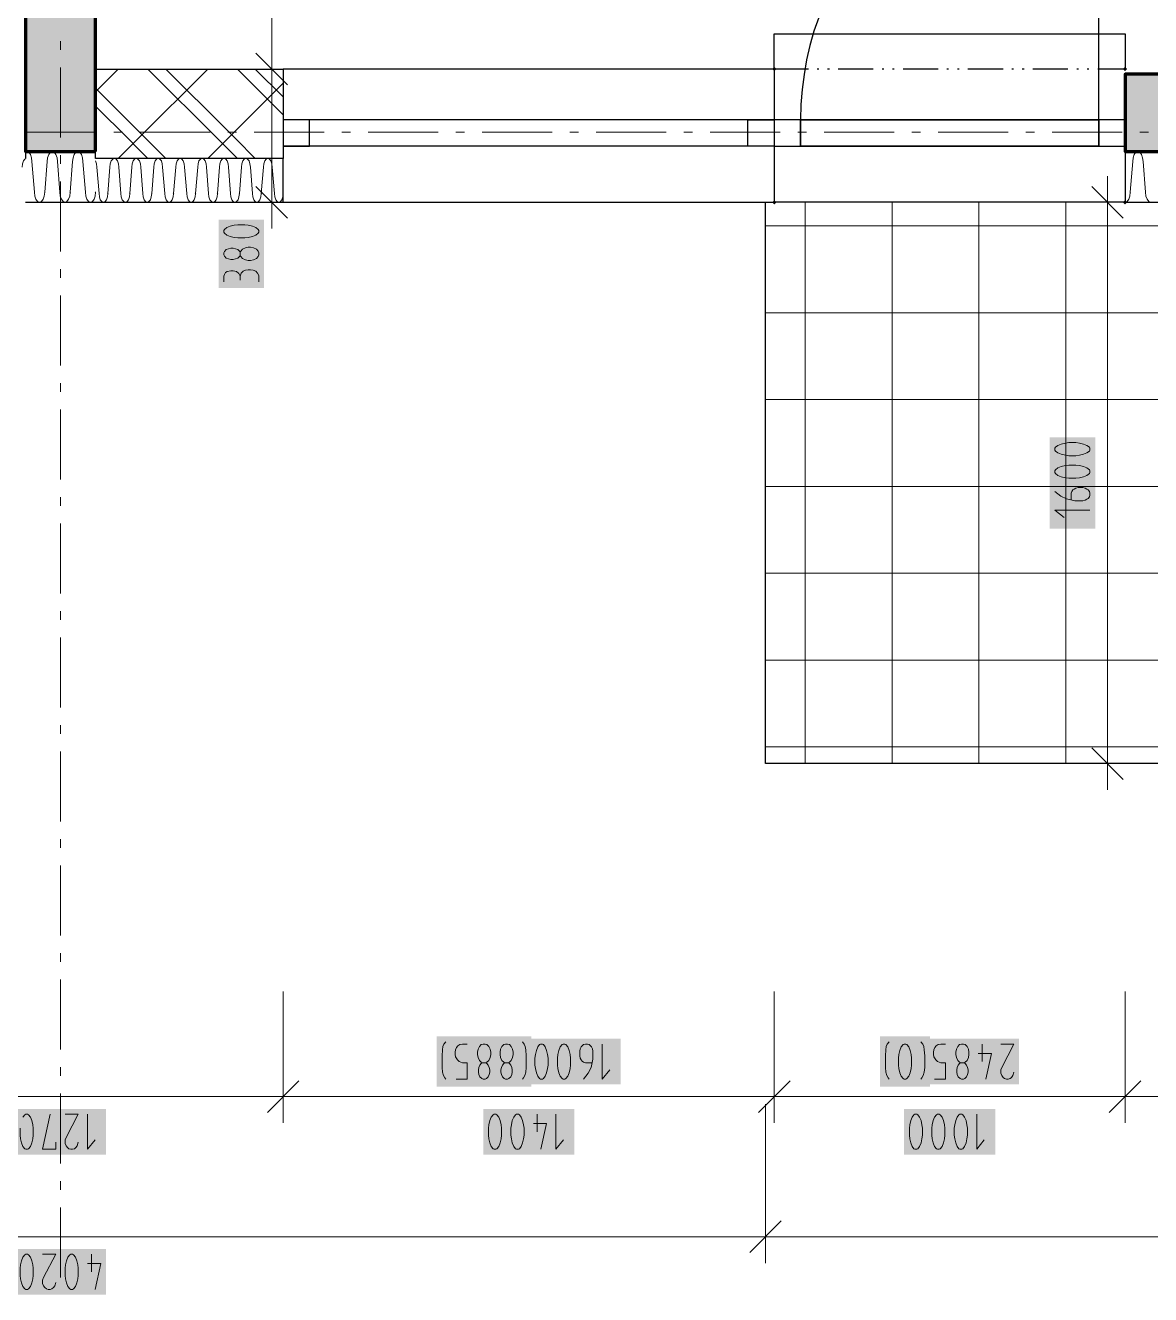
# Model space of a CAD drawing. Header units: millimetres. Extents: x 0 to 594, y 0 to 420.
# Drawn here: x 353.56 to 385.99, y 123.2 to 159.78 of the extents above; entities that cross this region are included whole.
import ezdxf

# ---------------------------------------------------------------- set-up
doc = ezdxf.new("R2010")
doc.units = ezdxf.units.MM
doc.header["$LTSCALE"] = 8
for name, color, linetype in [('PDF_Dvere', 7, 'Continuous'), ('PDF_Koty delkove', 7, 'Continuous'), ('PDF_Obecne 0.25', 7, 'Continuous'), ('PDF_Okna', 7, 'Continuous'), ('PDF_Osy hlavni', 7, 'Continuous'), ('PDF_Srafy', 7, 'Continuous'), ('PDF_Steny obvodove nosne', 7, 'Continuous'), ('PDF_Steny sendvic', 7, 'Continuous'), ('PDF_Zatepleni', 7, 'Continuous')]:
    doc.layers.add(name, color=color, linetype=linetype)

msp = doc.modelspace()

# ---------------------------------------------------------------- linework, layer by layer
at = {"layer": 'PDF_Dvere', "lineweight": 25}
msp.add_lwpolyline([(384.492, 157.054), (384.492, 165.647, 0.414213), (375.899, 157.054)], format="xyb", dxfattribs=at)
for points in [[(375.14, 156.295), (375.899, 156.295), (375.899, 157.054), (375.14, 157.054)], [(375.899, 156.295), (375.899, 157.054)], [(384.492, 156.295), (385.25, 156.295), (385.25, 157.054), (384.492, 157.054)], [(384.492, 156.295), (384.492, 157.054)]]:
    msp.add_lwpolyline(points, close=True, dxfattribs=at)
for points in [[(375.899, 157.054), (384.492, 157.054), (375.899, 157.054)], [(375.899, 156.295), (384.492, 156.295), (375.899, 156.295)]]:
    msp.add_lwpolyline(points, dxfattribs=at)
at = {"layer": 'PDF_Koty delkove', "lineweight": 18}
for points in [[(360.655, 154.678), (360.655, 158.52), (360.655, 161.968), (360.655, 164.622), (360.655, 164.643)], [(361.11, 158.065), (360.2, 158.975)], [(361.413, 158.52), (360.655, 158.52), (359.896, 158.52)], [(361.11, 154.223), (360.2, 155.133)], [(385.199, 154.223), (384.29, 155.133)], [(384.744, 154.678), (384.744, 155.436)], [(361.413, 154.678), (360.655, 154.678), (359.896, 154.678)], [(360.655, 154.678), (360.655, 153.92)], [(385.503, 154.678), (384.744, 154.678), (383.986, 154.678)], [(384.744, 138.503), (384.744, 154.678)], [(359.88, 154.03), (359.678, 154.03), (359.578, 154.016), (359.46, 153.989), (359.358, 153.949), (359.291, 153.895), (359.275, 153.868), (359.275, 153.814), (359.291, 153.787), (359.358, 153.733), (359.46, 153.693), (359.578, 153.665), (359.678, 153.651)], [(359.678, 153.651), (359.88, 153.651), (359.981, 153.665), (360.099, 153.693), (360.201, 153.733), (360.268, 153.787), (360.285, 153.814), (360.285, 153.868), (360.268, 153.895), (360.201, 153.949), (360.099, 153.989), (359.981, 154.016), (359.88, 154.03)], [(359.746, 153.139), (359.728, 153.112), (359.678, 153.071), (359.611, 153.045), (359.543, 153.031), (359.476, 153.031), (359.409, 153.045), (359.341, 153.071), (359.291, 153.126), (359.275, 153.166), (359.275, 153.22), (359.291, 153.26), (359.341, 153.314), (359.409, 153.341), (359.476, 153.355), (359.543, 153.355), (359.611, 153.341), (359.678, 153.314), (359.728, 153.274), (359.746, 153.247)], [(359.981, 153.382), (359.897, 153.368), (359.813, 153.328), (359.763, 153.274), (359.746, 153.247), (359.746, 153.139), (359.763, 153.112), (359.813, 153.058), (359.897, 153.017), (359.981, 153.003), (360.049, 153.003), (360.133, 153.017), (360.218, 153.058), (360.268, 153.112), (360.285, 153.166), (360.285, 153.22), (360.268, 153.274), (360.218, 153.328), (360.133, 153.368), (360.049, 153.382)], [(360.049, 153.382), (359.981, 153.382)], [(359.275, 152.383), (359.275, 152.545), (359.291, 152.599), (359.325, 152.653), (359.376, 152.68), (359.476, 152.707), (359.543, 152.707), (359.645, 152.68), (359.712, 152.626), (359.746, 152.545), (359.746, 152.437)], [(360.285, 152.383), (360.285, 152.572), (360.251, 152.639), (360.201, 152.693), (360.117, 152.72), (360.049, 152.734), (359.981, 152.734), (359.897, 152.72), (359.831, 152.693), (359.78, 152.639), (359.746, 152.545)], [(383.834, 147.104), (383.631, 147.104), (383.531, 147.09), (383.413, 147.063), (383.312, 147.023), (383.244, 146.969), (383.228, 146.942), (383.228, 146.888), (383.244, 146.861), (383.312, 146.807), (383.413, 146.767), (383.531, 146.739), (383.631, 146.725), (383.834, 146.725), (383.935, 146.739), (384.053, 146.767), (384.154, 146.807), (384.222, 146.861), (384.239, 146.888)], [(384.239, 146.888), (384.239, 146.942), (384.222, 146.969), (384.154, 147.023), (384.053, 147.063), (383.935, 147.09), (383.834, 147.104)], [(383.699, 146.105), (383.699, 146.293), (383.716, 146.348), (383.75, 146.388), (383.784, 146.415), (383.834, 146.442), (383.901, 146.456), (384.036, 146.456), (384.104, 146.442), (384.154, 146.415), (384.187, 146.388), (384.222, 146.348), (384.239, 146.293), (384.239, 146.24), (384.222, 146.186), (384.187, 146.145), (384.154, 146.119), (384.104, 146.091), (384.036, 146.077), (383.8, 146.077), (383.565, 146.131), (383.396, 146.212), (383.228, 146.348)], [(384.239, 145.807), (383.228, 145.807), (383.497, 145.592)], [(385.199, 138.048), (384.29, 138.957)], [(385.503, 138.503), (384.744, 138.503), (383.986, 138.503)], [(384.744, 138.503), (384.744, 137.744)], [(360.987, 128.903), (360.987, 129.525), (360.987, 129.552), (360.987, 129.598), (360.987, 129.626), (360.987, 129.651), (360.987, 129.68), (360.987, 129.693), (360.987, 129.723), (360.987, 129.794), (360.987, 129.825), (360.987, 129.843), (360.987, 129.874), (360.987, 129.931), (360.987, 129.964), (360.987, 130.164), (360.987, 130.2), (360.987, 130.293), (360.987, 130.331), (360.987, 130.402), (360.987, 130.44), (360.987, 131.936)], [(375.14, 128.903), (375.14, 129.452), (375.14, 129.477), (375.14, 129.519), (375.14, 129.545), (375.14, 129.568), (375.14, 129.595), (375.14, 129.608), (375.14, 129.634), (375.14, 129.701), (375.14, 129.729), (375.14, 129.746), (375.14, 129.775), (375.14, 129.827), (375.14, 129.858), (375.14, 130.043), (375.14, 130.076), (375.14, 130.162), (375.14, 130.197), (375.14, 130.263), (375.14, 130.298), (375.14, 130.521), (375.14, 130.558), (375.14, 131.936)], [(385.25, 130.196), (385.25, 130.407), (385.25, 130.442), (385.25, 130.534), (385.25, 130.57), (385.25, 131.936)], [(365.673, 129.409), (365.645, 129.442), (365.605, 129.51), (365.578, 129.61), (365.564, 129.745), (365.564, 130.082), (365.578, 130.251), (365.591, 130.352), (365.618, 130.42), (365.673, 130.486)], [(365.969, 129.409), (366.292, 129.409), (366.292, 129.88), (366.157, 129.88), (366.063, 129.914), (366.009, 129.965), (365.956, 130.049), (365.942, 130.115), (365.942, 130.183), (365.956, 130.251), (365.982, 130.318), (366.023, 130.368), (366.076, 130.402)], [(366.076, 130.402), (366.157, 130.42), (366.292, 130.42)], [(366.589, 130.115), (366.603, 130.031), (366.642, 129.948), (366.696, 129.897), (366.723, 129.88), (366.832, 129.88), (366.858, 129.897), (366.912, 129.948), (366.953, 130.031), (366.967, 130.115), (366.967, 130.183), (366.953, 130.267), (366.912, 130.352), (366.858, 130.402), (366.804, 130.42), (366.751, 130.42), (366.696, 130.402), (366.642, 130.352), (366.603, 130.267), (366.589, 130.183)], [(367.883, 130.486), (367.937, 130.42), (367.964, 130.352), (367.977, 130.251), (367.991, 130.082), (367.991, 129.745), (367.977, 129.61), (367.95, 129.51), (367.909, 129.442), (367.883, 129.409)], [(368.244, 130.014), (368.244, 129.812), (368.257, 129.712), (368.284, 129.594), (368.324, 129.493), (368.378, 129.425), (368.405, 129.409), (368.459, 129.409), (368.486, 129.425), (368.54, 129.493), (368.58, 129.594), (368.607, 129.712), (368.621, 129.812), (368.621, 130.014), (368.607, 130.115), (368.58, 130.234), (368.54, 130.335), (368.486, 130.402), (368.459, 130.42), (368.405, 130.42), (368.378, 130.402), (368.324, 130.335), (368.284, 130.234), (368.257, 130.115)], [(369.888, 129.88), (369.699, 129.88), (369.645, 129.897), (369.605, 129.93), (369.578, 129.965), (369.551, 130.014), (369.538, 130.082), (369.538, 130.216), (369.551, 130.284), (369.578, 130.335), (369.605, 130.368), (369.645, 130.402), (369.699, 130.42), (369.753, 130.42), (369.807, 130.402), (369.847, 130.368), (369.874, 130.335), (369.902, 130.284), (369.915, 130.216), (369.915, 129.981)], [(370.185, 130.42), (370.185, 129.409), (370.4, 129.678)], [(378.451, 129.409), (378.424, 129.442), (378.383, 129.51), (378.357, 129.61), (378.343, 129.745), (378.343, 130.082), (378.357, 130.251), (378.37, 130.352), (378.397, 130.42), (378.451, 130.486)], [(378.936, 129.409), (378.963, 129.425), (379.017, 129.493), (379.057, 129.594), (379.084, 129.712), (379.098, 129.812), (379.098, 130.014), (379.084, 130.115), (379.057, 130.234), (379.017, 130.335), (378.963, 130.402), (378.936, 130.42), (378.882, 130.42), (378.855, 130.402), (378.801, 130.335), (378.761, 130.234), (378.734, 130.115), (378.721, 130.014)], [(379.367, 130.486), (379.421, 130.42), (379.448, 130.352), (379.462, 130.251), (379.476, 130.082), (379.476, 129.745), (379.462, 129.61), (379.434, 129.51), (379.394, 129.442), (379.367, 129.409)], [(379.755, 129.409), (380.078, 129.409), (380.078, 129.88), (379.943, 129.88), (379.849, 129.914), (379.795, 129.965), (379.742, 130.049), (379.728, 130.115), (379.728, 130.183), (379.742, 130.251), (379.769, 130.318), (379.809, 130.368), (379.862, 130.402), (379.943, 130.42), (380.078, 130.42)], [(380.375, 130.183), (380.375, 130.115), (380.389, 130.031), (380.429, 129.948), (380.483, 129.897), (380.509, 129.88), (380.618, 129.88), (380.644, 129.897), (380.699, 129.948), (380.739, 130.031), (380.753, 130.115), (380.753, 130.183), (380.739, 130.267), (380.699, 130.352), (380.644, 130.402), (380.59, 130.42), (380.537, 130.42), (380.483, 130.402), (380.429, 130.352), (380.389, 130.267)], [(380.389, 130.267), (380.375, 130.183)], [(381.13, 130.42), (381.13, 129.914)], [(381.669, 130.42), (382.047, 130.42), (381.696, 129.745), (381.669, 129.678), (381.669, 129.577), (381.696, 129.51), (381.736, 129.459), (381.777, 129.425), (381.831, 129.409), (381.884, 129.409), (381.938, 129.425), (381.979, 129.459), (382.019, 129.51), (382.047, 129.61)], [(366.589, 130.183), (366.589, 130.115)], [(366.832, 129.88), (366.858, 129.863), (366.899, 129.812), (366.925, 129.745), (366.939, 129.678), (366.939, 129.61), (366.925, 129.543), (366.899, 129.475), (366.844, 129.425), (366.804, 129.409), (366.751, 129.409), (366.71, 129.425), (366.656, 129.475), (366.629, 129.543), (366.616, 129.61), (366.616, 129.678), (366.629, 129.745), (366.656, 129.812), (366.696, 129.863), (366.723, 129.88)], [(367.479, 129.88), (367.505, 129.863), (367.546, 129.812), (367.572, 129.745), (367.586, 129.678), (367.586, 129.61), (367.572, 129.543), (367.546, 129.475), (367.492, 129.425), (367.451, 129.409), (367.398, 129.409), (367.357, 129.425), (367.303, 129.475), (367.276, 129.543), (367.263, 129.61), (367.263, 129.678), (367.276, 129.745), (367.303, 129.812), (367.344, 129.863), (367.37, 129.88)], [(368.257, 130.115), (368.244, 130.014)], [(369.915, 129.981), (369.861, 129.745), (369.78, 129.577), (369.645, 129.409)], [(378.721, 130.014), (378.721, 129.812), (378.734, 129.712), (378.761, 129.594), (378.801, 129.493), (378.855, 129.425), (378.882, 129.409), (378.936, 129.409)], [(380.618, 129.88), (380.644, 129.863), (380.685, 129.812), (380.712, 129.745), (380.725, 129.678), (380.725, 129.61), (380.712, 129.543), (380.685, 129.475), (380.631, 129.425), (380.59, 129.409), (380.537, 129.409), (380.496, 129.425), (380.442, 129.475), (380.416, 129.543), (380.402, 129.61), (380.402, 129.678), (380.416, 129.745), (380.442, 129.812), (380.483, 129.863), (380.509, 129.88)], [(381.022, 130.15), (381.4, 130.15), (381.237, 129.409)], [(385.25, 128.903), (385.25, 129.399), (385.25, 129.423), (385.25, 129.463), (385.25, 129.487), (385.25, 129.509), (385.25, 129.534), (385.25, 129.546), (385.25, 129.572), (385.25, 129.634), (385.25, 129.661), (385.25, 129.676), (385.25, 129.704), (385.25, 129.753), (385.25, 129.782), (385.25, 129.956), (385.25, 129.988), (385.25, 130.069), (385.25, 130.101), (385.25, 130.163), (385.25, 130.196)], [(360.987, 129.661), (360.987, 128.903), (360.987, 128.145)], [(375.14, 129.661), (375.14, 128.903), (375.14, 128.145)], [(385.25, 129.661), (385.25, 128.903), (385.25, 128.145)], [(361.442, 129.358), (360.532, 128.448)], [(375.595, 129.358), (374.685, 128.448)], [(385.705, 129.358), (384.795, 128.448)], [(391.265, 128.903), (385.25, 128.903), (375.14, 128.903), (360.987, 128.903), (348.147, 128.903), (333.994, 128.903), (323.884, 128.903), (317.869, 128.903), (303.715, 128.903), (278.037, 128.903), (263.883, 128.903), (257.868, 128.903), (247.758, 128.903), (233.605, 128.903), (220.766, 128.903)], [(353.406, 127.992), (353.406, 127.79), (353.42, 127.69), (353.446, 127.572), (353.487, 127.471), (353.54, 127.403), (353.568, 127.387), (353.621, 127.387), (353.649, 127.403), (353.702, 127.471), (353.743, 127.572), (353.77, 127.69), (353.784, 127.79), (353.784, 127.992), (353.77, 128.093), (353.743, 128.212), (353.702, 128.313), (353.649, 128.381), (353.621, 128.398), (353.568, 128.398), (353.54, 128.381), (353.487, 128.313)], [(354.432, 127.588), (354.432, 127.387), (354.054, 127.387), (354.269, 128.398)], [(354.702, 128.398), (355.08, 128.398), (354.729, 127.723), (354.702, 127.656), (354.702, 127.555), (354.729, 127.488), (354.769, 127.437), (354.81, 127.403), (354.864, 127.387), (354.917, 127.387), (354.972, 127.403), (355.012, 127.437), (355.053, 127.488), (355.08, 127.588)], [(355.35, 128.398), (355.35, 127.387), (355.565, 127.656)], [(367.55, 127.992), (367.55, 127.79), (367.564, 127.69), (367.591, 127.572), (367.631, 127.471), (367.685, 127.403), (367.712, 127.387), (367.766, 127.387), (367.793, 127.403), (367.847, 127.471), (367.887, 127.572), (367.915, 127.69), (367.929, 127.79), (367.929, 127.992), (367.915, 128.093), (367.887, 128.212), (367.847, 128.313), (367.793, 128.381), (367.766, 128.398), (367.712, 128.398)], [(367.712, 128.398), (367.685, 128.381), (367.631, 128.313), (367.591, 128.212), (367.564, 128.093), (367.55, 127.992)], [(368.306, 128.398), (368.306, 127.892)], [(368.846, 128.398), (368.846, 127.387), (369.062, 127.656)], [(374.887, 124.866), (374.887, 128.691)], [(379.33, 127.471), (379.371, 127.572), (379.398, 127.69), (379.412, 127.79), (379.412, 127.992), (379.398, 128.093), (379.371, 128.212), (379.33, 128.313), (379.277, 128.381), (379.249, 128.398), (379.196, 128.398), (379.168, 128.381), (379.115, 128.313), (379.074, 128.212), (379.048, 128.093), (379.034, 127.992)], [(380.545, 127.387), (380.573, 127.403), (380.626, 127.471), (380.667, 127.572), (380.694, 127.69), (380.708, 127.79), (380.708, 127.992), (380.694, 128.093), (380.667, 128.212), (380.626, 128.313), (380.573, 128.381), (380.545, 128.398), (380.492, 128.398), (380.464, 128.381), (380.411, 128.313), (380.37, 128.212), (380.344, 128.093), (380.33, 127.992)], [(380.978, 128.398), (380.978, 127.387), (381.193, 127.656)], [(368.198, 128.128), (368.577, 128.128), (368.414, 127.387)], [(379.034, 127.992), (379.034, 127.79), (379.048, 127.69), (379.074, 127.572), (379.115, 127.471), (379.168, 127.403), (379.196, 127.387), (379.249, 127.387), (379.277, 127.403), (379.33, 127.471)], [(380.33, 127.992), (380.33, 127.79), (380.344, 127.69), (380.37, 127.572), (380.411, 127.471), (380.464, 127.403), (380.492, 127.387), (380.545, 127.387)], [(374.887, 125.624), (374.887, 124.866), (374.887, 124.107)], [(375.342, 125.32), (374.432, 124.411)], [(550.543, 124.866), (548.938, 124.866), (546.499, 124.866), (515.159, 124.866), (488.672, 124.866), (440.752, 124.866), (406.227, 124.866), (374.887, 124.866), (334.247, 124.866), (302.907, 124.866), (278.846, 124.866), (247.506, 124.866), (206.865, 124.866), (175.525, 124.866), (146.965, 124.866), (126.828, 124.866), (121.413, 124.866), (88.278, 124.866), (73.569, 124.866)], [(354.054, 124.36), (354.432, 124.36), (354.08, 123.686), (354.054, 123.618), (354.054, 123.517), (354.08, 123.45), (354.121, 123.4), (354.161, 123.365), (354.216, 123.349), (354.269, 123.349), (354.323, 123.365), (354.364, 123.4), (354.404, 123.45), (354.432, 123.55)], [(355.35, 124.09), (355.728, 124.09), (355.565, 123.349)], [(355.458, 124.36), (355.458, 123.855)]]:
    msp.add_lwpolyline(points, dxfattribs=at)
for points in [[(383.834, 147.752), (383.631, 147.752), (383.531, 147.738), (383.413, 147.711), (383.312, 147.671), (383.244, 147.617), (383.228, 147.59), (383.228, 147.536), (383.244, 147.509), (383.312, 147.455), (383.413, 147.415), (383.531, 147.387), (383.631, 147.373), (383.834, 147.373), (383.935, 147.387), (384.053, 147.415), (384.154, 147.455), (384.222, 147.509), (384.239, 147.536), (384.239, 147.59), (384.222, 147.617), (384.154, 147.671), (384.053, 147.711), (383.935, 147.738)], [(367.236, 130.183), (367.236, 130.115), (367.25, 130.031), (367.289, 129.948), (367.344, 129.897), (367.37, 129.88), (367.479, 129.88), (367.505, 129.897), (367.559, 129.948), (367.6, 130.031), (367.614, 130.115), (367.614, 130.183), (367.6, 130.267), (367.559, 130.352), (367.505, 130.402), (367.451, 130.42), (367.398, 130.42), (367.344, 130.402), (367.289, 130.352), (367.25, 130.267)], [(368.891, 130.014), (368.891, 129.812), (368.904, 129.712), (368.931, 129.594), (368.971, 129.493), (369.025, 129.425), (369.052, 129.409), (369.106, 129.409), (369.133, 129.425), (369.187, 129.493), (369.227, 129.594), (369.255, 129.712), (369.268, 129.812), (369.268, 130.014), (369.255, 130.115), (369.227, 130.234), (369.187, 130.335), (369.133, 130.402), (369.106, 130.42), (369.052, 130.42), (369.025, 130.402), (368.971, 130.335), (368.931, 130.234), (368.904, 130.115)], [(366.902, 127.992), (366.902, 127.79), (366.916, 127.69), (366.943, 127.572), (366.983, 127.471), (367.037, 127.403), (367.064, 127.387), (367.118, 127.387), (367.145, 127.403), (367.199, 127.471), (367.239, 127.572), (367.267, 127.69), (367.28, 127.79), (367.28, 127.992), (367.267, 128.093), (367.239, 128.212), (367.199, 128.313), (367.145, 128.381), (367.118, 128.398), (367.064, 128.398), (367.037, 128.381), (366.983, 128.313), (366.943, 128.212), (366.916, 128.093)], [(379.682, 127.992), (379.682, 127.79), (379.696, 127.69), (379.722, 127.572), (379.763, 127.471), (379.816, 127.403), (379.844, 127.387), (379.897, 127.387), (379.925, 127.403), (379.978, 127.471), (380.019, 127.572), (380.046, 127.69), (380.06, 127.79), (380.06, 127.992), (380.046, 128.093), (380.019, 128.212), (379.978, 128.313), (379.925, 128.381), (379.897, 128.398), (379.844, 128.398), (379.816, 128.381), (379.763, 128.313), (379.722, 128.212), (379.696, 128.093)], [(353.406, 123.955), (353.406, 123.752), (353.419, 123.652), (353.446, 123.534), (353.487, 123.433), (353.54, 123.365), (353.568, 123.349), (353.621, 123.349), (353.649, 123.365), (353.702, 123.433), (353.743, 123.534), (353.77, 123.652), (353.784, 123.752), (353.784, 123.955), (353.77, 124.056), (353.743, 124.174), (353.702, 124.275), (353.649, 124.343), (353.621, 124.36), (353.568, 124.36), (353.54, 124.343), (353.487, 124.275), (353.446, 124.174), (353.419, 124.056)], [(354.702, 123.955), (354.702, 123.752), (354.716, 123.652), (354.742, 123.534), (354.783, 123.433), (354.836, 123.365), (354.864, 123.349), (354.917, 123.349), (354.945, 123.365), (354.998, 123.433), (355.039, 123.534), (355.066, 123.652), (355.08, 123.752), (355.08, 123.955), (355.066, 124.056), (355.039, 124.174), (354.998, 124.275), (354.945, 124.343), (354.917, 124.36), (354.864, 124.36), (354.836, 124.343), (354.783, 124.275), (354.742, 124.174), (354.716, 124.056)]]:
    msp.add_lwpolyline(points, close=True, dxfattribs=at)
at = {"layer": 'PDF_Koty delkove', "color": 7, "lineweight": 18, "true_color": 0xffffff, "transparency": 33554559}
for points in [[(360.437, 152.204), (360.437, 154.181), (359.123, 152.204), (359.123, 154.181)], [(384.391, 145.277), (384.391, 147.903), (383.076, 145.277), (383.076, 147.903)], [(368.143, 130.639), (365.413, 130.639), (368.143, 129.19), (365.413, 129.19)], [(379.627, 130.639), (378.192, 130.639), (379.627, 129.19), (378.192, 129.19)], [(370.714, 130.571), (368.092, 130.571), (370.714, 129.257), (368.092, 129.257)], [(382.199, 130.571), (379.577, 130.571), (382.199, 129.257), (379.577, 129.257)], [(355.88, 128.549), (353.254, 128.549), (355.88, 127.235), (353.254, 127.235)], [(369.376, 128.549), (366.751, 128.549), (369.376, 127.235), (366.751, 127.235)], [(381.508, 128.549), (378.882, 128.549), (381.508, 127.235), (378.882, 127.235)], [(355.88, 124.512), (353.254, 124.512), (355.88, 123.197), (353.254, 123.197)]]:
    msp.add_solid(points, dxfattribs=at)
at = {"layer": 'PDF_Obecne 0.25', "lineweight": 25}
for points in [[(375.14, 158.52), (375.14, 159.531), (385.25, 159.531), (385.25, 158.52)], [(406.227, 154.678), (406.227, 138.503), (374.887, 138.502), (374.887, 154.678)], [(385.25, 154.678), (375.14, 154.678)]]:
    msp.add_lwpolyline(points, dxfattribs=at)
at = {"layer": 'PDF_Okna', "lineweight": 25}
for points in [[(375.14, 158.52), (360.987, 158.52)], [(375.14, 158.52), (375.14, 154.678)], [(375.14, 157.054), (360.987, 157.054)], [(375.14, 156.295), (360.987, 156.295)], [(360.987, 154.678), (375.14, 154.678)]]:
    msp.add_lwpolyline(points, dxfattribs=at)
for points in [[(360.987, 156.295), (361.745, 156.295), (361.745, 157.054), (360.987, 157.054)], [(375.14, 156.295), (374.382, 156.295), (374.382, 157.054), (375.14, 157.054)]]:
    msp.add_lwpolyline(points, close=True, dxfattribs=at)
at = {"layer": 'PDF_Osy hlavni', "lineweight": 18}
for points in [[(354.567, 159.073), (354.567, 159.326)], [(354.567, 156.546), (354.567, 158.568)], [(355.6, 156.7), (353.578, 156.7)], [(356.358, 156.7), (356.106, 156.7)], [(358.886, 156.7), (356.864, 156.7)], [(359.644, 156.7), (359.391, 156.7)], [(362.172, 156.7), (360.15, 156.7)], [(362.93, 156.7), (362.677, 156.7)], [(365.457, 156.7), (363.435, 156.7)], [(366.215, 156.7), (365.963, 156.7)], [(368.743, 156.7), (366.721, 156.7)], [(369.501, 156.7), (369.248, 156.7)], [(372.028, 156.7), (370.006, 156.7)], [(372.787, 156.7), (372.534, 156.7)], [(375.314, 156.7), (373.292, 156.7)], [(376.072, 156.7), (375.82, 156.7)], [(378.6, 156.7), (376.578, 156.7)], [(379.358, 156.7), (379.105, 156.7)], [(381.885, 156.7), (379.863, 156.7)], [(382.644, 156.7), (382.391, 156.7)], [(385.171, 156.7), (383.149, 156.7)], [(385.929, 156.7), (385.676, 156.7)], [(354.567, 155.788), (354.567, 156.04)], [(354.567, 153.26), (354.567, 155.282)], [(354.567, 152.502), (354.567, 152.755)], [(354.567, 149.975), (354.567, 151.997)], [(354.567, 149.216), (354.567, 149.469)], [(354.567, 146.689), (354.567, 148.711)], [(354.567, 145.931), (354.567, 146.183)], [(354.567, 143.403), (354.567, 145.425)], [(354.567, 142.645), (354.567, 142.898)], [(354.567, 140.118), (354.567, 142.14)], [(354.567, 139.359), (354.567, 139.612)], [(354.567, 136.832), (354.567, 138.854)], [(354.567, 136.074), (354.567, 136.327)], [(354.567, 133.546), (354.567, 135.568)], [(354.567, 132.788), (354.567, 133.041)], [(354.567, 130.261), (354.567, 132.283)], [(354.567, 129.502), (354.567, 129.755)], [(354.567, 126.975), (354.567, 128.997)], [(354.567, 126.217), (354.567, 126.47)], [(354.567, 123.689), (354.567, 125.711)]]:
    msp.add_lwpolyline(points, dxfattribs=at)
at = {"layer": 'PDF_Srafy', "lineweight": 9}
for points in [[(406.059, 154.678), (406.059, 151.494), (406.059, 146.49), (401.055, 146.49), (396.051, 146.49), (391.047, 146.49), (386.043, 146.49), (381.039, 146.49), (376.035, 146.49), (374.887, 146.49)], [(403.557, 154.678), (403.557, 153.996), (403.557, 148.992), (398.553, 148.992), (393.549, 148.992), (388.545, 148.992), (383.541, 148.992), (378.537, 148.992), (374.887, 148.992)], [(401.055, 154.678), (401.055, 151.494), (396.051, 151.494), (391.047, 151.494), (386.043, 151.494), (381.039, 151.494), (376.035, 151.494), (374.887, 151.494)], [(376.035, 154.678), (376.035, 151.494), (376.035, 146.49)], [(378.537, 154.678), (378.537, 153.996), (378.537, 148.992), (378.537, 143.988), (378.537, 138.984)], [(381.039, 154.678), (381.039, 151.494), (381.039, 146.49), (381.039, 141.486), (381.039, 138.503)], [(383.541, 154.678), (383.541, 153.996), (383.541, 148.992), (383.541, 143.988), (383.541, 138.984), (383.541, 138.503)], [(398.553, 153.996), (393.549, 153.996), (388.545, 153.996), (383.541, 153.996), (378.537, 153.996), (374.887, 153.996)], [(376.035, 146.49), (376.035, 141.486), (376.035, 138.503)], [(406.227, 143.988), (403.557, 143.988), (398.553, 143.988), (393.549, 143.988), (388.545, 143.988), (383.541, 143.988), (378.537, 143.988), (374.887, 143.988)], [(406.059, 141.486), (401.055, 141.486), (396.051, 141.486), (391.047, 141.486), (386.043, 141.486), (381.039, 141.486), (376.035, 141.486), (374.887, 141.486)], [(406.227, 138.984), (403.557, 138.984), (398.553, 138.984), (393.549, 138.984), (388.545, 138.984), (383.541, 138.984), (378.537, 138.984), (374.887, 138.984)], [(378.537, 138.984), (378.537, 138.503)]]:
    msp.add_lwpolyline(points, dxfattribs=at)
at = {"layer": 'PDF_Steny obvodove nosne', "lineweight": 70}
for points in [[(355.578, 156.144), (355.578, 158.52), (355.578, 231.158), (355.578, 241.116), (355.578, 243.542), (353.556, 243.542), (353.556, 241.116), (353.556, 232.725), (353.556, 231.158), (353.556, 158.52), (353.556, 156.144)], [(391.265, 158.368), (389.799, 158.368), (385.25, 158.368), (385.25, 156.144), (391.265, 156.144)]]:
    msp.add_lwpolyline(points, close=True, dxfattribs=at)
at = {"layer": 'PDF_Steny obvodove nosne', "color": 9, "lineweight": 9, "true_color": 0xc0c0c0, "transparency": 33554559}
for points in [[(355.578, 156.144), (355.578, 243.542), (353.556, 156.144), (353.556, 243.542)], [(391.265, 158.368), (385.25, 158.368), (391.265, 156.144), (385.25, 156.144)]]:
    msp.add_solid(points, dxfattribs=at)
at = {"layer": 'PDF_Steny sendvic', "lineweight": 9}
for points in [[(355.578, 157.862), (356.235, 158.52)], [(356.235, 155.942), (356.791, 156.498), (358.813, 158.52)], [(359.369, 156.24), (359.111, 156.498), (357.089, 158.52)], [(360.183, 155.942), (359.627, 156.498), (359.369, 156.755), (357.605, 158.52)], [(360.987, 157.2), (359.667, 158.52)], [(360.987, 157.716), (360.183, 158.52)], [(358.813, 155.942), (359.369, 156.498), (360.987, 158.115)], [(357.605, 155.942), (357.049, 156.498), (356.791, 156.755), (355.578, 157.969)], [(356.791, 156.24), (356.533, 156.498), (355.578, 157.453)], [(357.089, 155.942), (356.791, 156.24)], [(359.667, 155.942), (359.369, 156.24)], [(353.556, 155.929), (353.545, 155.924), (353.504, 155.869), (353.477, 155.786), (353.467, 155.689)], [(355.617, 155.689), (355.607, 155.786), (355.579, 155.869), (355.578, 155.87)], [(356.108, 155.942), (356.073, 155.924), (356.032, 155.869), (356.004, 155.786), (355.994, 155.689)], [(356.248, 155.689), (356.239, 155.786), (356.211, 155.869), (356.17, 155.924), (356.135, 155.942)], [(356.74, 155.942), (356.705, 155.924), (356.664, 155.869), (356.636, 155.786), (356.626, 155.689)], [(356.88, 155.689), (356.871, 155.786), (356.843, 155.869), (356.802, 155.924), (356.767, 155.942)], [(357.337, 155.924), (357.295, 155.869), (357.268, 155.786), (357.258, 155.689)], [(357.372, 155.942), (357.337, 155.924)], [(357.503, 155.786), (357.475, 155.869), (357.434, 155.924), (357.398, 155.942)], [(358.004, 155.942), (357.968, 155.924), (357.927, 155.869), (357.9, 155.786), (357.89, 155.689)], [(358.144, 155.689), (358.134, 155.786), (358.107, 155.869), (358.066, 155.924), (358.03, 155.942)], [(358.636, 155.942), (358.6, 155.924), (358.559, 155.869), (358.532, 155.786), (358.522, 155.689)], [(358.776, 155.689), (358.766, 155.786), (358.739, 155.869), (358.697, 155.924), (358.662, 155.942)], [(359.267, 155.942), (359.232, 155.924), (359.191, 155.869), (359.163, 155.786), (359.154, 155.689)], [(359.408, 155.689), (359.398, 155.786), (359.371, 155.869), (359.329, 155.924), (359.294, 155.942)], [(359.899, 155.942), (359.864, 155.924), (359.823, 155.869), (359.795, 155.786), (359.786, 155.689)], [(360.04, 155.689), (360.03, 155.786), (360.002, 155.869), (359.961, 155.924), (359.926, 155.942)], [(360.531, 155.942), (360.496, 155.924), (360.455, 155.869), (360.427, 155.786), (360.417, 155.689)], [(360.671, 155.689), (360.662, 155.786), (360.634, 155.869), (360.593, 155.924), (360.558, 155.942)], [(355.617, 155.689), (355.679, 154.931), (355.689, 154.834), (355.716, 154.752), (355.757, 154.697), (355.806, 154.678)], [(355.994, 155.689), (355.932, 154.931)], [(355.994, 155.689), (355.994, 155.689)], [(356.311, 154.931), (356.248, 155.689)], [(356.626, 155.689), (356.564, 154.931)], [(356.626, 155.689), (356.626, 155.689)], [(356.88, 155.689), (356.943, 154.931), (356.952, 154.834), (356.98, 154.752), (357.021, 154.697), (357.069, 154.678)], [(357.258, 155.689), (357.196, 154.931)], [(357.258, 155.689), (357.258, 155.689)], [(357.512, 155.689), (357.503, 155.786)], [(357.575, 154.931), (357.512, 155.689)], [(357.89, 155.689), (357.827, 154.931)], [(357.89, 155.689), (357.89, 155.689)], [(358.144, 155.689), (358.207, 154.931), (358.216, 154.834), (358.244, 154.752), (358.285, 154.697), (358.333, 154.678)], [(358.522, 155.689), (358.459, 154.931)], [(358.522, 155.689), (358.522, 155.689)], [(358.838, 154.931), (358.776, 155.689)], [(359.154, 155.689), (359.091, 154.931)], [(359.154, 155.689), (359.154, 155.689)], [(359.47, 154.931), (359.408, 155.689)], [(359.786, 155.689), (359.723, 154.931)], [(359.786, 155.689), (359.786, 155.689)], [(360.102, 154.931), (360.04, 155.689)], [(360.417, 155.689), (360.355, 154.931)], [(360.417, 155.689), (360.417, 155.689)], [(360.734, 154.931), (360.671, 155.689)], [(355.806, 154.678), (355.854, 154.697), (355.895, 154.752), (355.922, 154.834), (355.932, 154.931)], [(356.311, 154.931), (356.321, 154.834), (356.348, 154.752), (356.389, 154.697), (356.437, 154.678)], [(356.437, 154.678), (356.486, 154.697), (356.527, 154.752), (356.554, 154.834), (356.564, 154.931)], [(357.069, 154.678), (357.118, 154.697), (357.159, 154.752), (357.186, 154.834), (357.196, 154.931)], [(357.575, 154.931), (357.584, 154.834), (357.612, 154.752), (357.653, 154.697), (357.701, 154.678)], [(357.701, 154.678), (357.749, 154.697), (357.79, 154.752), (357.818, 154.834), (357.827, 154.931)], [(358.333, 154.678), (358.381, 154.697), (358.422, 154.752), (358.45, 154.834), (358.459, 154.931)], [(358.838, 154.931), (358.848, 154.834), (358.875, 154.752), (358.916, 154.697), (358.965, 154.678)], [(358.965, 154.678), (359.013, 154.697), (359.054, 154.752), (359.082, 154.834), (359.091, 154.931)], [(359.47, 154.931), (359.48, 154.834), (359.507, 154.752), (359.548, 154.697), (359.597, 154.678)], [(359.597, 154.678), (359.645, 154.697), (359.686, 154.752), (359.713, 154.834), (359.723, 154.931)], [(360.102, 154.931), (360.112, 154.834), (360.139, 154.752), (360.18, 154.697), (360.229, 154.678)], [(360.229, 154.678), (360.277, 154.697), (360.318, 154.752), (360.345, 154.834), (360.355, 154.931)], [(360.734, 154.931), (360.744, 154.834), (360.771, 154.752), (360.812, 154.697), (360.86, 154.678), (360.909, 154.697), (360.95, 154.752), (360.977, 154.834)], [(360.977, 154.834), (360.987, 154.931)]]:
    msp.add_lwpolyline(points, dxfattribs=at)
at = {"layer": 'PDF_Steny sendvic', "lineweight": 30}
for points in [[(360.987, 154.678), (360.987, 155.942), (355.578, 155.942), (355.578, 156.144), (355.578, 158.52), (355.629, 158.52), (360.987, 158.52), (360.987, 157.054), (360.987, 156.295), (360.987, 155.942)], [(360.987, 155.942), (355.578, 155.942)], [(355.578, 154.678), (360.987, 154.678)]]:
    msp.add_lwpolyline(points, dxfattribs=at)
at = {"layer": 'PDF_Steny sendvic', "lineweight": 25}
for points in [[(376.123, 158.52), (375.14, 158.52)], [(376.426, 158.52), (376.376, 158.52)], [(376.729, 158.52), (376.679, 158.52)], [(377.993, 158.52), (376.982, 158.52)], [(378.296, 158.52), (378.246, 158.52)], [(378.6, 158.52), (378.549, 158.52)], [(379.863, 158.52), (378.852, 158.52)], [(380.167, 158.52), (380.116, 158.52)], [(380.47, 158.52), (380.419, 158.52)], [(381.734, 158.52), (380.723, 158.52)], [(382.037, 158.52), (381.986, 158.52)], [(382.34, 158.52), (382.29, 158.52)], [(383.604, 158.52), (382.593, 158.52)], [(383.907, 158.52), (383.857, 158.52)], [(384.211, 158.52), (384.16, 158.52)], [(385.25, 158.52), (384.463, 158.52)], [(376.123, 154.678), (375.14, 154.678)], [(376.426, 154.678), (376.376, 154.678)], [(376.729, 154.678), (376.679, 154.678)], [(377.993, 154.678), (376.982, 154.678)], [(378.296, 154.678), (378.246, 154.678)], [(378.6, 154.678), (378.549, 154.678)], [(379.863, 154.678), (378.852, 154.678)], [(380.167, 154.678), (380.116, 154.678)], [(380.47, 154.678), (380.419, 154.678)], [(381.734, 154.678), (380.723, 154.678)], [(382.037, 154.678), (381.986, 154.678)], [(382.34, 154.678), (382.29, 154.678)], [(383.604, 154.678), (382.593, 154.678)], [(383.907, 154.678), (383.857, 154.678)], [(384.211, 154.678), (384.16, 154.678)], [(385.25, 154.678), (384.463, 154.678)]]:
    msp.add_lwpolyline(points, dxfattribs=at)
at = {"layer": 'PDF_Steny sendvic', "lineweight": 25, "transparency": 33554559}
for points in [[(375.203, 158.52), (375.14, 158.456), (375.14, 158.583), (375.077, 158.52)], [(385.313, 158.52), (385.25, 158.456), (385.25, 158.583), (385.187, 158.52)], [(375.203, 154.678), (375.14, 154.615), (375.14, 154.741), (375.077, 154.678)], [(385.313, 154.678), (385.25, 154.615), (385.25, 154.741), (385.187, 154.678)]]:
    msp.add_solid(points, dxfattribs=at)
at = {"layer": 'PDF_Steny sendvic', "lineweight": 9, "transparency": 33554559}
for points in [[(356.791, 156.475), (356.768, 156.498), (356.814, 156.498), (356.791, 156.52)], [(359.369, 156.475), (359.346, 156.498), (359.392, 156.498), (359.369, 156.52)], [(355.932, 154.908), (355.909, 154.931), (355.955, 154.931), (355.932, 154.953)], [(356.564, 154.908), (356.541, 154.931), (356.587, 154.931), (356.564, 154.953)], [(357.196, 154.908), (357.173, 154.931), (357.218, 154.931), (357.196, 154.953)], [(357.827, 154.908), (357.805, 154.931), (357.85, 154.931), (357.827, 154.953)], [(358.459, 154.908), (358.437, 154.931), (358.482, 154.931), (358.459, 154.953)], [(359.091, 154.908), (359.068, 154.931), (359.114, 154.931), (359.091, 154.953)], [(359.723, 154.908), (359.7, 154.931), (359.746, 154.931), (359.723, 154.953)], [(360.355, 154.908), (360.332, 154.931), (360.378, 154.931), (360.355, 154.953)], [(360.987, 154.908), (360.964, 154.931), (360.987, 154.953)]]:
    msp.add_solid(points, dxfattribs=at)
at = {"layer": 'PDF_Zatepleni', "lineweight": 9}
for points in [[(353.584, 156.144), (353.556, 156.13)], [(353.615, 156.144), (353.655, 156.123), (353.703, 156.059), (353.735, 155.963), (353.746, 155.851), (353.819, 154.971), (353.83, 154.859), (353.862, 154.764), (353.909, 154.7), (353.966, 154.678), (354.022, 154.7), (354.069, 154.764), (354.101, 154.859), (354.112, 154.971), (354.185, 155.851)], [(354.317, 156.144), (354.276, 156.123), (354.228, 156.059), (354.196, 155.963), (354.185, 155.851)], [(354.185, 155.851), (354.185, 155.851)], [(354.347, 156.144), (354.388, 156.123), (354.436, 156.059), (354.468, 155.963), (354.479, 155.851), (354.552, 154.971), (354.563, 154.859), (354.595, 154.764), (354.642, 154.7), (354.699, 154.678), (354.755, 154.7), (354.802, 154.764), (354.834, 154.859), (354.845, 154.971), (354.918, 155.851)], [(355.05, 156.144), (355.009, 156.123), (354.961, 156.059), (354.929, 155.963), (354.918, 155.851)], [(354.918, 155.851), (354.918, 155.851)], [(355.08, 156.144), (355.121, 156.123), (355.169, 156.059), (355.201, 155.963), (355.212, 155.851), (355.285, 154.971), (355.296, 154.859), (355.328, 154.764), (355.375, 154.7), (355.431, 154.678), (355.488, 154.7), (355.535, 154.764), (355.567, 154.859), (355.578, 154.971)], [(385.474, 155.851), (385.402, 154.971)], [(385.606, 156.144), (385.565, 156.123), (385.517, 156.059), (385.485, 155.963), (385.474, 155.851)], [(385.474, 155.851), (385.474, 155.851)], [(385.841, 154.971), (385.769, 155.851), (385.758, 155.963), (385.726, 156.059), (385.678, 156.123), (385.637, 156.144)], [(385.255, 154.678), (385.311, 154.7), (385.359, 154.764), (385.39, 154.859), (385.402, 154.971)], [(385.841, 154.971), (385.853, 154.859), (385.884, 154.764), (385.932, 154.7), (385.988, 154.678)], [(385.25, 154.68), (385.255, 154.678)]]:
    msp.add_lwpolyline(points, dxfattribs=at)
at = {"layer": 'PDF_Zatepleni', "lineweight": 30}
for points in [[(355.578, 155.942), (355.578, 156.144), (353.556, 156.144), (353.556, 155.942)], [(353.556, 154.678), (355.578, 154.678)]]:
    msp.add_lwpolyline(points, dxfattribs=at)
msp.add_lwpolyline([(391.265, 156.144), (385.25, 156.144), (385.25, 155.942), (385.25, 154.678), (391.265, 154.678), (391.265, 155.942)], close=True, dxfattribs=at)
at = {"layer": 'PDF_Zatepleni', "lineweight": 9, "transparency": 33554559}
for points in [[(354.112, 154.948), (354.089, 154.971), (354.135, 154.971), (354.112, 154.994)], [(354.845, 154.948), (354.822, 154.971), (354.868, 154.971), (354.845, 154.994)], [(355.578, 154.948), (355.555, 154.971), (355.578, 154.994)], [(385.402, 154.948), (385.379, 154.971), (385.424, 154.971), (385.402, 154.994)]]:
    msp.add_solid(points, dxfattribs=at)

doc.saveas('drawing.dxf')
